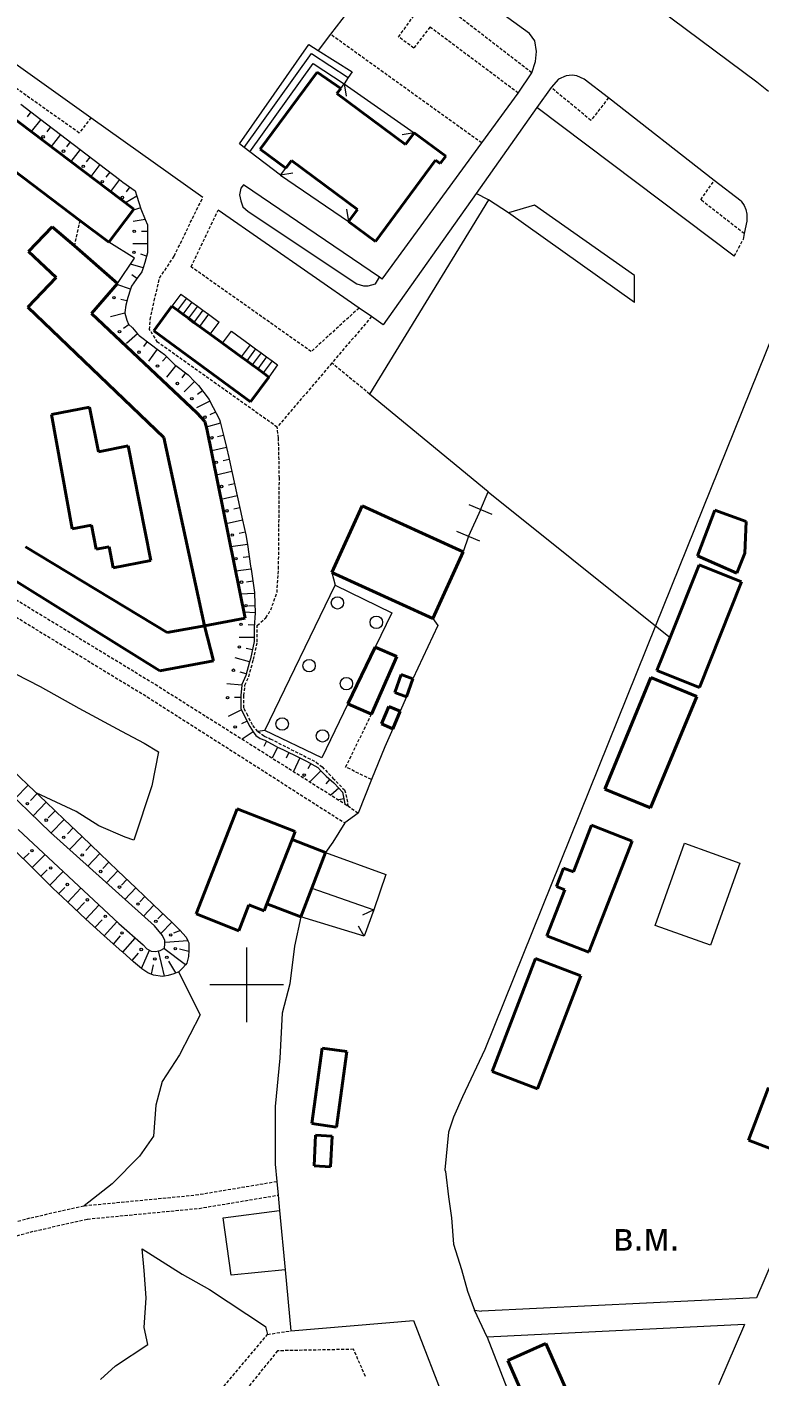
# Model space of a CAD drawing. Extents: x 1000 to 4000, y -5000 to -1000.
# Drawn here: x 1564.6 to 1682.6, y -2863.1 to -2645.7 of the extents above; entities that cross this region are included whole.
import ezdxf
from ezdxf.enums import TextEntityAlignment as Align

# ---------------------------------------------------------------- set-up
doc = ezdxf.new("R2010")
doc.units = 0
doc.header["$MEASUREMENT"] = 0
doc.linetypes.add('DASHED', pattern=[0.75, 0.5, -0.25])
for name, color, linetype in [('1', 7, 'CONTINUOUS'), ('11', 7, 'CONTINUOUS'), ('24', 7, 'CONTINUOUS'), ('37', 7, 'CONTINUOUS'), ('40', 7, 'CONTINUOUS'), ('5', 7, 'CONTINUOUS'), ('6', 7, 'CONTINUOUS'), ('7', 7, 'CONTINUOUS')]:
    doc.layers.add(name, color=color, linetype=linetype)
doc.styles.get("Standard").update_dxf_attribs({"font": 'txt', "height": 0.2})

msp = doc.modelspace()

# ---------------------------------------------------------------- linework, layer by layer
at = {"layer": '1', "color": 253, "linetype": 'Continuous', "lineweight": 0}
for p, q in [((1600, -2806.06), (1600, -2794.02)), ((1605.96, -2800), (1594.04, -2800))]:
    msp.add_line(p, q, dxfattribs=at)
at = {"layer": '11', "color": 253, "linetype": 'Continuous', "lineweight": 0}
for p, q in [((1581.94, -2682.92), (1577.81, -2680.36)), ((1579.21, -2686.99), (1581.94, -2682.92)), ((1637.7, -2723.45), (1638.92, -2720.55)), ((1638.92, -2720.55), (1665.89, -2742.18)), ((1639.54, -2724.23), (1635.86, -2722.66)), ((1637.56, -2728.51), (1633.88, -2726.94)), ((1635.72, -2727.72), (1634.88, -2730.22)), ((1665.89, -2742.18), (1668.22, -2744.05)), ((1596.22, -2837.58), (1605.3, -2836.36)), ((1597.52, -2846.82), (1596.22, -2837.58)), ((1606.2, -2845.94), (1597.52, -2846.82))]:
    msp.add_line(p, q, dxfattribs=at)
at = {"layer": '24', "color": 253, "linetype": 'Continuous', "lineweight": 0}
for p, q in [((1574.9, -2660.28), (1508.54, -2613.03)), ((1648.27, -2629.2), (1682.2, -2654.53)), ((1645.56, -2646.74), (1630.34, -2635.54)), ((1620.05, -2638.3), (1613.5, -2646.84)), ((1613.5, -2646.84), (1611.5, -2649.44)), ((1646.41, -2647.89), (1645.56, -2646.74)), ((1646.68, -2649.61), (1646.41, -2647.89)), ((1646.53, -2651.22), (1646.68, -2649.61)), ((1645.94, -2653.04), (1646.53, -2651.22)), ((1643.75, -2656.31), (1645.94, -2653.04)), ((1650.23, -2654.07), (1649.05, -2655.41)), ((1651.49, -2653.51), (1650.23, -2654.07)), ((1652.44, -2653.43), (1651.49, -2653.51)), ((1653.23, -2653.56), (1652.44, -2653.43)), ((1654.41, -2654.06), (1653.23, -2653.56)), ((1658.3, -2657.09), (1654.41, -2654.06)), ((1637.87, -2664.36), (1643.75, -2656.31)), ((1649.05, -2655.41), (1646.78, -2658.62)), ((1682.2, -2654.53), (1684.07, -2656)), ((1646.78, -2658.62), (1636.99, -2672.48)), ((1678.57, -2682.61), (1646.78, -2658.62)), ((1675.36, -2670.4), (1658.3, -2657.09)), ((1592.95, -2673.13), (1574.9, -2660.28)), ((1621.85, -2686.29), (1637.87, -2664.36)), ((1599.04, -2671.64), (1598.83, -2672.71)), ((1599.47, -2671.1), (1599.04, -2671.64)), ((1621.43, -2686), (1599.47, -2671.1)), ((1679.66, -2673.75), (1675.36, -2670.4)), ((1598.83, -2672.71), (1599.04, -2673.68)), ((1599.04, -2673.68), (1599.36, -2674.65)), ((1638.97, -2673.51), (1619.82, -2704.83)), ((1636.99, -2672.48), (1622.02, -2693.67)), ((1638.97, -2673.51), (1636.99, -2672.48)), ((1642.2, -2675.64), (1638.97, -2673.51)), ((1679.66, -2673.75), (1680.17, -2674.44)), ((1618.11, -2690.95), (1595.4, -2675.18)), ((1599.36, -2674.65), (1600.22, -2675.41)), ((1600.22, -2675.41), (1617.76, -2687.04)), ((1646.37, -2674.36), (1642.2, -2675.64)), ((1662.47, -2690.04), (1642.2, -2675.64)), ((1662.51, -2685.72), (1646.37, -2674.36)), ((1680.17, -2674.44), (1680.42, -2675.09)), ((1680.42, -2675.09), (1680.58, -2675.82)), ((1680.58, -2675.82), (1680.58, -2676.96)), ((1680.58, -2676.96), (1680.19, -2678.97)), ((1680.19, -2678.97), (1680.01, -2679.89)), ((1620.78, -2687.04), (1621.43, -2686)), ((1621.85, -2686.29), (1621.43, -2686)), ((1662.47, -2690.04), (1662.51, -2685.72)), ((1617.76, -2687.04), (1618.84, -2687.36)), ((1618.84, -2687.36), (1619.59, -2687.36)), ((1619.59, -2687.36), (1620.78, -2687.04)), ((1620.11, -2692.34), (1618.11, -2690.95)), ((1622.02, -2693.67), (1620.11, -2692.34)), ((1686.2, -2691.85), (1665.89, -2742.18)), ((1638.92, -2720.55), (1619.82, -2704.83)), ((1637.7, -2723.45), (1635.72, -2727.72)), ((1613.73, -2733.59), (1614.24, -2735.64)), ((1630, -2740.97), (1630.82, -2742.13)), ((1630.82, -2742.13), (1626.78, -2750.7)), ((1665.89, -2742.18), (1638.37, -2810.42)), ((1625.75, -2753.59), (1624.75, -2755.91)), ((1602.95, -2759.01), (1601.8, -2759.18)), ((1623.57, -2758.74), (1622.29, -2761.66)), ((1622.29, -2761.66), (1620.09, -2766.92)), ((1620.09, -2766.92), (1617.99, -2772.35)), ((1617.99, -2772.35), (1615.81, -2773.92)), ((1615.81, -2773.92), (1613.86, -2777.02)), ((1613.86, -2777.02), (1612.68, -2778.68)), ((1665.81, -2790.46), (1670.55, -2777.21)), ((1670.55, -2777.21), (1679.47, -2780.4)), ((1612.68, -2778.68), (1622.44, -2782.26)), ((1679.47, -2780.4), (1674.74, -2793.65)), ((1622.44, -2782.26), (1620.47, -2787.93)), ((1608.71, -2789.06), (1607.72, -2793.77)), ((1674.74, -2793.65), (1665.81, -2790.46)), ((1607.72, -2793.77), (1606.96, -2799.88)), ((1606.96, -2799.88), (1605.74, -2804.61)), ((1605.74, -2804.61), (1605.33, -2811.85)), ((1638.37, -2810.42), (1634.8, -2818.06)), ((1605.33, -2811.85), (1604.6, -2819.65)), ((1696.88, -2815.98), (1682.18, -2850.47)), ((1634.8, -2818.06), (1633.34, -2821.32)), ((1604.6, -2819.65), (1604.6, -2828.92)), ((1633.34, -2821.32), (1632.53, -2823.76)), ((1632.53, -2823.76), (1631.94, -2829.82)), ((1604.6, -2828.92), (1604.86, -2831.7)), ((1631.94, -2829.82), (1632.04, -2830.1)), ((1632.04, -2830.1), (1632.53, -2834.16)), ((1604.86, -2831.7), (1605.07, -2833.91)), ((1605.07, -2833.91), (1605.3, -2836.36)), ((1632.53, -2834.16), (1633.01, -2837.58)), ((1605.3, -2836.36), (1606.2, -2845.94)), ((1633.01, -2837.58), (1633.34, -2841.8)), ((1633.34, -2841.8), (1634.64, -2845.87)), ((1606.2, -2845.94), (1607.11, -2855.76)), ((1634.64, -2845.87), (1635.6, -2849.4)), ((1635.6, -2849.4), (1636.69, -2852.43)), ((1682.18, -2850.47), (1637.85, -2852.63)), ((1607.11, -2855.76), (1626.89, -2854.11)), ((1626.89, -2854.11), (1636.22, -2878.11)), ((1636.69, -2852.43), (1637.85, -2852.63)), ((1638.74, -2856.77), (1636.69, -2852.43)), ((1680.24, -2854.76), (1638.74, -2856.77)), ((1680.24, -2854.76), (1676.02, -2864.47)), ((1638.74, -2856.77), (1654.21, -2896.38))]:
    msp.add_line(p, q, dxfattribs=at)
at = {"layer": '24', "color": 253, "linetype": 'DASHED', "lineweight": 0}
for p, q in [((1573.02, -2662.75), (1503.49, -2613.5)), ((1645.94, -2653.04), (1623.23, -2635.55)), ((1624.48, -2647.26), (1627, -2643.78)), ((1637.87, -2664.36), (1613.5, -2646.84)), ((1626.93, -2649.06), (1624.48, -2647.26)), ((1629.53, -2645.67), (1626.93, -2649.06)), ((1643.75, -2656.31), (1629.53, -2645.67)), ((1655.47, -2660.73), (1649.05, -2655.41)), ((1658.3, -2657.09), (1655.47, -2660.73)), ((1574.9, -2660.28), (1573.02, -2662.75)), ((1673.16, -2673.5), (1675.36, -2670.4)), ((1590.92, -2677.18), (1592.95, -2673.13)), ((1680.19, -2678.97), (1673.16, -2673.5)), ((1591.03, -2684.3), (1595.4, -2675.18)), ((1573.13, -2676.83), (1572.24, -2680.94)), ((1588.34, -2682.57), (1590.92, -2677.18)), ((1678.57, -2682.61), (1680.01, -2679.89)), ((1585.97, -2686.13), (1588.34, -2682.57)), ((1610.39, -2697.98), (1591.03, -2684.3)), ((1585.11, -2689.79), (1585.97, -2686.13)), ((1584.46, -2692.8), (1585.11, -2689.79)), ((1618.11, -2690.95), (1610.39, -2697.98)), ((1584.36, -2694.41), (1584.46, -2692.8)), ((1620.11, -2692.34), (1613.73, -2699.82)), ((1585.65, -2696.46), (1584.36, -2694.41)), ((1604.91, -2710.15), (1585.65, -2696.46)), ((1613.73, -2699.82), (1604.91, -2710.15)), ((1619.82, -2704.83), (1613.73, -2699.82)), ((1605.14, -2711.9), (1604.91, -2710.15)), ((1605.27, -2718.39), (1605.14, -2711.9)), ((1605.14, -2732.99), (1605.27, -2718.39)), ((1549.97, -2730.11), (1585.25, -2751.58)), ((1548.7, -2732.15), (1583.98, -2753.62)), ((1604.89, -2736.81), (1605.14, -2732.99)), ((1603.87, -2739.61), (1604.89, -2736.81)), ((1601.7, -2742.09), (1603.11, -2740.88)), ((1603.11, -2740.88), (1603.87, -2739.61)), ((1601.7, -2744.76), (1601.7, -2742.09)), ((1601.09, -2747.61), (1601.7, -2744.76)), ((1600.33, -2750.36), (1601.09, -2747.61)), ((1585.25, -2751.58), (1615.8, -2770.84)), ((1599.56, -2753.41), (1599.72, -2751.73)), ((1599.72, -2751.73), (1600.33, -2750.36)), ((1583.98, -2753.62), (1615.81, -2773.92)), ((1599.56, -2755.39), (1599.56, -2753.41)), ((1600.17, -2756.62), (1599.56, -2755.39)), ((1615.95, -2764.92), (1620.14, -2756.39)), ((1600.94, -2758.14), (1600.17, -2756.62)), ((1601.8, -2759.18), (1600.94, -2758.14)), ((1601.8, -2759.18), (1602.83, -2759.93)), ((1602.83, -2759.93), (1603.8, -2760.37)), ((1603.8, -2760.37), (1611.2, -2764.13)), ((1611.2, -2764.13), (1612.16, -2764.9)), ((1612.16, -2764.9), (1613.89, -2766.69)), ((1620.09, -2766.92), (1615.95, -2764.92)), ((1613.89, -2766.69), (1615.77, -2768.62)), ((1615.77, -2768.62), (1616.16, -2770.07)), ((1615.8, -2770.84), (1616.3, -2771.16)), ((1616.16, -2770.07), (1616.3, -2771.16)), ((1616.3, -2771.16), (1617.99, -2772.35)), ((1591.79, -2833.88), (1604.86, -2831.7)), ((1573.82, -2835.61), (1591.79, -2833.88)), ((1592.33, -2836.04), (1605.07, -2833.91)), ((1565.21, -2837.55), (1573.82, -2835.61)), ((1574.36, -2837.76), (1592.33, -2836.04)), ((1549.35, -2841.72), (1565.21, -2837.55)), ((1565.75, -2839.7), (1574.36, -2837.76)), ((1549.89, -2843.88), (1565.75, -2839.7)), ((1588.62, -2873.91), (1603.37, -2856.35)), ((1603.37, -2856.35), (1607.11, -2855.76)), ((1604.98, -2858.99), (1597.85, -2867.8)), ((1617.22, -2858.75), (1604.98, -2858.99)), ((1619.14, -2863.12), (1617.22, -2858.75))]:
    msp.add_line(p, q, dxfattribs=at)
at = {"layer": '37', "color": 253, "linetype": 'Continuous', "lineweight": 0}
for p, q in [((1563.63, -2658.12), (1566.81, -2660.55)), ((1565.22, -2659.33), (1564.61, -2660.13)), ((1566.81, -2660.55), (1565.3, -2662.53)), ((1566.81, -2660.55), (1569.99, -2662.98)), ((1568.4, -2661.76), (1567.79, -2662.56)), ((1569.99, -2662.98), (1568.49, -2664.94)), ((1569.99, -2662.98), (1573.16, -2665.41)), ((1571.58, -2664.19), (1570.97, -2664.99)), ((1573.16, -2665.41), (1571.68, -2667.35)), ((1573.16, -2665.41), (1576.34, -2667.84)), ((1574.75, -2666.62), (1574.15, -2667.41)), ((1576.34, -2667.84), (1574.87, -2669.76)), ((1576.34, -2667.84), (1579.52, -2670.26)), ((1577.93, -2669.05), (1577.33, -2669.84)), ((1579.52, -2670.26), (1578.06, -2672.17)), ((1579.52, -2670.26), (1580.06, -2670.68)), ((1580.06, -2670.68), (1582.04, -2672.05)), ((1581.15, -2671.43), (1580.58, -2672.25)), ((1582.32, -2672.92), (1580.5, -2674.01)), ((1582.04, -2672.05), (1582.32, -2672.92)), ((1582.32, -2672.92), (1582.96, -2674.95)), ((1582.92, -2674.82), (1581.7, -2675.21)), ((1582.96, -2674.95), (1583.67, -2676.68)), ((1583.67, -2676.68), (1581.7, -2677.03)), ((1583.67, -2676.68), (1584.03, -2677.55)), ((1584.03, -2677.55), (1584.03, -2679.53)), ((1584.03, -2678.61), (1583.03, -2678.61)), ((1584.03, -2679.53), (1584.03, -2680.61)), ((1584.03, -2680.61), (1581.63, -2680.61)), ((1583.88, -2682.59), (1582.92, -2682.3)), ((1584.03, -2682.08), (1583.57, -2683.61)), ((1584.03, -2680.61), (1584.03, -2682.08)), ((1583.3, -2684.5), (1581.29, -2683.9)), ((1583.3, -2684.5), (1583.12, -2685.13)), ((1583.57, -2683.61), (1583.3, -2684.5)), ((1582.2, -2686.35), (1581.44, -2687.42)), ((1582.31, -2686.21), (1581.51, -2685.61)), ((1583.12, -2685.13), (1582.2, -2686.35)), ((1581.28, -2687.9), (1579.07, -2687.16)), ((1581.28, -2687.9), (1580.83, -2689.26)), ((1581.44, -2687.42), (1581.28, -2687.9)), ((1580.69, -2689.81), (1579.72, -2689.57)), ((1580.52, -2690.48), (1580.37, -2691.7)), ((1580.83, -2689.26), (1580.52, -2690.48)), ((1580.39, -2691.78), (1578.06, -2692.36)), ((1580.37, -2691.7), (1580.39, -2691.78)), ((1580.39, -2691.78), (1580.67, -2692.92)), ((1580.67, -2692.92), (1580.98, -2693.53)), ((1581.08, -2693.63), (1580.13, -2694.23)), ((1582.43, -2695.1), (1580.62, -2696.68)), ((1580.98, -2693.53), (1581.59, -2694.14)), ((1581.59, -2694.14), (1582.43, -2695.1)), ((1582.43, -2695.1), (1582.66, -2695.36)), ((1582.66, -2695.36), (1584.64, -2696.89)), ((1583.97, -2696.37), (1583.36, -2697.16)), ((1585.58, -2697.56), (1584.18, -2699.51)), ((1584.64, -2696.89), (1585.58, -2697.56)), ((1585.58, -2697.56), (1586.78, -2698.42)), ((1587.15, -2698.79), (1586.44, -2699.49)), ((1586.78, -2698.42), (1588.45, -2700.1)), ((1588.57, -2700.19), (1587.1, -2702.09)), ((1588.45, -2700.1), (1588.57, -2700.19)), ((1588.57, -2700.19), (1590.57, -2701.74)), ((1590.15, -2701.41), (1589.54, -2702.2)), ((1590.57, -2701.74), (1591.61, -2702.78)), ((1591.61, -2702.78), (1589.91, -2704.47)), ((1591.61, -2702.78), (1592.25, -2703.42)), ((1592.9, -2704.3), (1592.09, -2704.89)), ((1592.25, -2703.42), (1593.93, -2705.71)), ((1594.05, -2705.94), (1591.92, -2707.05)), ((1593.93, -2705.71), (1594.05, -2705.94)), ((1594.05, -2705.94), (1595.61, -2708.91)), ((1594.97, -2707.71), (1594.09, -2708.17)), ((1595.77, -2709.53), (1593.5, -2710.14)), ((1595.61, -2708.91), (1595.77, -2709.53)), ((1595.77, -2709.53), (1596.22, -2711.21)), ((1596.28, -2711.47), (1595.31, -2711.7)), ((1596.22, -2711.21), (1596.74, -2713.41)), ((1596.74, -2713.41), (1594.41, -2713.97)), ((1596.74, -2713.41), (1597.13, -2715.02)), ((1597.13, -2715.02), (1597.63, -2717.31)), ((1597.63, -2717.31), (1595.08, -2717.87)), ((1597.2, -2715.36), (1596.23, -2715.57)), ((1597.63, -2717.31), (1598.49, -2721.22)), ((1598.06, -2719.26), (1597.09, -2719.48)), ((1598.49, -2721.22), (1595.88, -2721.79)), ((1598.49, -2721.22), (1599.35, -2725.12)), ((1598.92, -2723.17), (1597.94, -2723.39)), ((1599.35, -2725.12), (1596.68, -2725.71)), ((1599.35, -2725.12), (1599.87, -2727.5)), ((1599.78, -2727.08), (1598.8, -2727.29)), ((1599.87, -2727.5), (1600.11, -2729.05)), ((1600.11, -2729.05), (1597.44, -2729.45)), ((1600.11, -2729.05), (1600.63, -2732.54)), ((1600.41, -2731.03), (1599.42, -2731.18)), ((1600.63, -2732.54), (1600.7, -2733.01)), ((1600.7, -2733.01), (1598.24, -2733.36)), ((1600.7, -2733.01), (1601.24, -2736.82)), ((1600.98, -2734.99), (1599.99, -2735.13)), ((1601.24, -2736.82), (1601.25, -2736.97)), ((1601.25, -2736.97), (1598.99, -2737.04)), ((1601.32, -2738.97), (1600.32, -2739)), ((1601.25, -2736.97), (1601.35, -2740.06)), ((1601.35, -2740.06), (1599.59, -2739.95)), ((1601.35, -2740.06), (1601.2, -2742.45)), ((1601.23, -2742.05), (1600.23, -2741.99)), ((1601.2, -2742.45), (1601.2, -2744.05)), ((1601.2, -2744.05), (1598.8, -2744.05)), ((1601.2, -2744.7), (1600.6, -2747.49)), ((1601.2, -2744.05), (1601.2, -2744.7)), ((1600.47, -2747.97), (1598.16, -2747.33)), ((1600.92, -2746.02), (1599.94, -2745.81)), ((1600.6, -2747.49), (1600.47, -2747.97)), ((1599.93, -2749.9), (1598.97, -2749.63)), ((1600.47, -2747.97), (1599.86, -2750.19)), ((1599.21, -2751.75), (1596.82, -2751.53)), ((1599.21, -2751.75), (1599.06, -2753.39)), ((1599.23, -2751.6), (1599.21, -2751.75)), ((1599.86, -2750.19), (1599.23, -2751.6)), ((1599.06, -2753.74), (1598.06, -2753.74)), ((1599.06, -2753.39), (1599.06, -2755.51)), ((1599.17, -2755.72), (1597.02, -2756.79)), ((1599.06, -2755.51), (1599.17, -2755.72)), ((1599.17, -2755.72), (1599.73, -2756.84)), ((1600.06, -2757.51), (1599.17, -2757.96)), ((1599.73, -2756.84), (1600.5, -2758.39)), ((1600.5, -2758.39), (1601.06, -2759.24)), ((1601.06, -2759.24), (1599.28, -2760.43)), ((1601.06, -2759.24), (1601.46, -2759.84)), ((1601.46, -2759.84), (1602.17, -2760.32)), ((1602.17, -2760.32), (1602.92, -2760.59)), ((1603.22, -2760.75), (1602.75, -2761.63)), ((1602.92, -2760.59), (1604.6, -2761.5)), ((1604.99, -2761.7), (1604.1, -2763.47)), ((1604.6, -2761.5), (1604.99, -2761.7)), ((1604.99, -2761.7), (1605.82, -2762.11)), ((1605.82, -2762.11), (1608.59, -2763.44)), ((1606.78, -2762.58), (1606.35, -2763.48)), ((1561.9, -2765.05), (1564.79, -2767.82)), ((1608.59, -2763.44), (1607.54, -2765.63)), ((1608.59, -2763.44), (1609.63, -2763.95)), ((1609.63, -2763.95), (1611.46, -2765.01)), ((1610.36, -2764.37), (1609.85, -2765.23)), ((1611.46, -2765.01), (1611.97, -2765.52)), ((1568.39, -2775.46), (1559.77, -2767.14)), ((1611.97, -2765.52), (1610.19, -2767.3)), ((1611.97, -2765.52), (1612.83, -2766.39)), ((1613.42, -2766.9), (1612.76, -2767.65)), ((1612.83, -2766.39), (1614.05, -2767.46)), ((1564.79, -2767.82), (1562.72, -2769.99)), ((1564.79, -2767.82), (1567.68, -2770.58)), ((1566.24, -2769.2), (1565.18, -2770.31)), ((1614.83, -2768.32), (1613.58, -2769.44)), ((1614.05, -2767.46), (1614.83, -2768.32)), ((1614.83, -2768.32), (1615.43, -2768.98)), ((1615.43, -2768.98), (1615.8, -2770.84)), ((1567.68, -2770.58), (1565.6, -2772.76)), ((1567.68, -2770.58), (1570.58, -2773.35)), ((1615.64, -2770.07), (1614.83, -2770.23)), ((1569.13, -2771.97), (1568.02, -2773.12)), ((1570.58, -2773.35), (1568.48, -2775.54)), ((1570.58, -2773.35), (1573.47, -2776.11)), ((1563.2, -2774.99), (1579.42, -2790.16)), ((1585.13, -2790.53), (1568.39, -2775.46)), ((1572.02, -2774.73), (1571.11, -2775.69)), ((1573.47, -2776.11), (1571.45, -2778.22)), ((1573.47, -2776.11), (1576.36, -2778.88)), ((1574.91, -2777.49), (1574.06, -2778.39)), ((1565.42, -2781.12), (1562.59, -2778.3)), ((1564.01, -2779.71), (1564.93, -2778.78)), ((1565.42, -2781.12), (1567.51, -2779.02)), ((1576.36, -2778.88), (1574.43, -2780.89)), ((1576.36, -2778.88), (1579.25, -2781.64)), ((1577.8, -2780.26), (1576.83, -2781.27)), ((1568.26, -2783.94), (1565.42, -2781.12)), ((1566.84, -2782.53), (1567.87, -2781.5)), ((1568.26, -2783.94), (1570.43, -2781.76)), ((1579.25, -2781.64), (1577.4, -2783.57)), ((1579.25, -2781.64), (1582.14, -2784.41)), ((1568.76, -2784.44), (1568.26, -2783.94)), ((1571.17, -2786.69), (1568.76, -2784.44)), ((1569.68, -2785.35), (1570.69, -2784.33)), ((1571.17, -2786.69), (1573.29, -2784.42)), ((1580.69, -2783.03), (1579.81, -2783.95)), ((1582.14, -2784.41), (1580.38, -2786.25)), ((1582.14, -2784.41), (1585.03, -2787.17)), ((1574.09, -2789.42), (1571.17, -2786.69)), ((1572.63, -2788.06), (1573.87, -2786.73)), ((1583.58, -2785.79), (1582.79, -2786.62)), ((1574.09, -2789.42), (1576.21, -2787.15)), ((1585.03, -2787.17), (1583.35, -2788.93)), ((1585.03, -2787.17), (1587.92, -2789.94)), ((1586.47, -2788.55), (1585.69, -2789.37)), ((1575.78, -2791), (1574.09, -2789.42)), ((1575.55, -2790.79), (1576.72, -2789.54)), ((1577.04, -2792.12), (1575.78, -2791)), ((1577.04, -2792.12), (1579.07, -2789.84)), ((1579.42, -2790.16), (1583.31, -2793.59)), ((1586.43, -2792.06), (1585.13, -2790.53)), ((1587.92, -2789.94), (1586.18, -2791.76)), ((1587.92, -2789.94), (1589.23, -2791.19)), ((1589.32, -2791.27), (1588.19, -2791.71)), ((1589.23, -2791.19), (1590.23, -2792.34)), ((1579.89, -2794.67), (1577.04, -2792.12)), ((1578.53, -2793.45), (1579.69, -2792.14)), ((1580.03, -2794.78), (1582.05, -2792.48)), ((1586.81, -2792.9), (1586.43, -2792.06)), ((1586.74, -2794.12), (1586.81, -2793.43)), ((1586.81, -2793.43), (1586.81, -2792.9)), ((1590.52, -2792.93), (1586.84, -2793.22)), ((1590.23, -2792.34), (1590.52, -2792.93)), ((1590.52, -2792.93), (1590.68, -2793.25)), ((1590.68, -2793.25), (1590.68, -2794.48)), ((1580.03, -2794.78), (1579.89, -2794.67)), ((1581.76, -2796.31), (1580.03, -2794.78)), ((1581.53, -2796.1), (1582.56, -2794.93)), ((1583.06, -2797.39), (1584.35, -2794.43)), ((1583.31, -2793.59), (1583.91, -2794.2)), ((1583.91, -2794.2), (1584.6, -2794.58)), ((1584.6, -2794.58), (1585.29, -2794.65)), ((1585.29, -2794.65), (1586.05, -2794.5)), ((1586.75, -2798.62), (1585.78, -2794.55)), ((1586.05, -2794.5), (1586.74, -2794.12)), ((1590.16, -2796.78), (1586.67, -2794.16)), ((1590.68, -2794.66), (1589.18, -2794.28)), ((1590.61, -2795.47), (1590.38, -2796.54)), ((1590.68, -2794.48), (1590.61, -2795.47)), ((1583.06, -2797.39), (1581.76, -2796.31)), ((1583.13, -2797.45), (1583.06, -2797.39)), ((1584.05, -2798.06), (1583.13, -2797.45)), ((1584.67, -2798.32), (1585, -2796.8)), ((1588.6, -2798.09), (1587.46, -2796.22)), ((1589.69, -2797.3), (1589.08, -2797.91)), ((1590.16, -2796.78), (1589.69, -2797.3)), ((1590.38, -2796.54), (1590.16, -2796.78)), ((1584.96, -2798.45), (1584.05, -2798.06)), ((1586.41, -2798.68), (1584.96, -2798.45)), ((1586.75, -2798.62), (1586.41, -2798.68)), ((1587.33, -2798.52), (1586.75, -2798.62)), ((1588.24, -2798.22), (1587.33, -2798.52)), ((1589.08, -2797.91), (1588.24, -2798.22))]:
    msp.add_line(p, q, dxfattribs=at)
for centre in [(1567.2, -2663.36), (1570.48, -2665.68), (1573.66, -2668.11), (1576.73, -2670.59), (1579.97, -2673.14), (1581.88, -2678.6), (1581.83, -2681.97), (1578.61, -2689.29), (1579.51, -2694.77), (1582.66, -2698.07), (1585.63, -2700.3), (1588.84, -2703.11), (1591.17, -2705.57), (1593.28, -2708.54), (1594.4, -2711.86), (1595.11, -2715.81), (1595.97, -2719.72), (1596.83, -2723.63), (1597.68, -2727.53), (1598.28, -2731.34), (1599.17, -2735.13), (1599.9, -2738.93), (1599.09, -2741.91), (1598.82, -2745.57), (1597.87, -2749.32), (1596.92, -2753.74), (1598.14, -2758.46), (1609.27, -2766.22), (1564.67, -2770.81), (1567.7, -2773.48), (1570.52, -2776.26), (1565.4, -2778.41), (1573.5, -2779.09), (1568.43, -2781.18), (1576.48, -2781.76), (1571.09, -2783.85), (1579.51, -2784.27), (1574.33, -2786.32), (1582.48, -2787), (1577.21, -2788.99), (1585.36, -2789.78), (1579.92, -2791.66), (1587.76, -2791.98), (1583.01, -2794.33), (1587.13, -2795.59), (1588.49, -2794.18), (1585.2, -2795.85)]:
    msp.add_circle(centre, 0.2, dxfattribs=at)
at = {"layer": '40', "color": 253, "linetype": 'Continuous', "lineweight": 0}
for p, q in [((1560.76, -2748.89), (1566.7, -2751.94)), ((1566.7, -2751.94), (1572.96, -2755.45)), ((1572.96, -2755.45), (1579.82, -2759.12)), ((1579.82, -2759.12), (1583.48, -2761.1)), ((1583.48, -2761.1), (1585.77, -2762.48)), ((1585.77, -2762.48), (1584.7, -2767.97)), ((1572.5, -2772.1), (1566.1, -2769.07)), ((1584.7, -2767.97), (1581.8, -2776.68)), ((1576.16, -2774.39), (1572.5, -2772.1)), ((1580.43, -2776.22), (1576.16, -2774.39)), ((1581.8, -2776.68), (1580.43, -2776.22)), ((1592.52, -2804.86), (1589.08, -2797.91)), ((1592.52, -2804.86), (1589.15, -2811.31)), ((1589.15, -2811.31), (1586.4, -2815.58)), ((1586.4, -2815.58), (1585.34, -2819.4)), ((1585.34, -2819.4), (1585.01, -2824.38)), ((1585.01, -2824.38), (1582.75, -2827.64)), ((1582.75, -2827.64), (1578.33, -2832.06)), ((1578.33, -2832.06), (1573.82, -2835.61)), ((1583.49, -2846.05), (1583.18, -2842.54)), ((1583.18, -2842.54), (1589.59, -2846.66)), ((1583.79, -2850.48), (1583.49, -2846.05)), ((1589.59, -2846.66), (1594.01, -2849.11)), ((1594.01, -2849.11), (1603.01, -2855.06)), ((1583.49, -2855.22), (1583.79, -2850.48)), ((1584.1, -2857.96), (1583.49, -2855.22)), ((1603.01, -2855.06), (1603.37, -2856.35)), ((1578.84, -2861.43), (1584.1, -2857.96)), ((1576.43, -2863.6), (1578.84, -2861.43))]:
    msp.add_line(p, q, dxfattribs=at)
at = {"layer": '6', "color": 253, "linetype": 'Continuous', "lineweight": 40}
for p, q in [((1517.86, -2626.7), (1581.84, -2675.02)), ((1573.13, -2676.83), (1513.83, -2632.04)), ((1602.17, -2665.37), (1611.34, -2652.96)), ((1611.34, -2652.96), (1615.16, -2655.59)), ((1615.16, -2655.59), (1614.55, -2656.4)), ((1614.55, -2656.4), (1625.62, -2664.6)), ((1625.62, -2664.6), (1627.01, -2662.73)), ((1627.01, -2662.73), (1632.08, -2666.48)), ((1606.3, -2668.43), (1602.17, -2665.37)), ((1607.21, -2667.19), (1606.3, -2668.43)), ((1617.85, -2675.06), (1607.21, -2667.19)), ((1630.43, -2667.11), (1620.74, -2680.21)), ((1631.19, -2667.67), (1630.43, -2667.11)), ((1632.08, -2666.48), (1631.19, -2667.67)), ((1581.84, -2675.02), (1577.81, -2680.36)), ((1616.41, -2677.01), (1617.85, -2675.06)), ((1568.67, -2677.85), (1564.86, -2681.86)), ((1572.24, -2680.94), (1568.67, -2677.85)), ((1577.81, -2680.36), (1573.13, -2676.83)), ((1620.74, -2680.21), (1616.41, -2677.01)), ((1564.86, -2681.86), (1569.31, -2686.05)), ((1579.21, -2686.99), (1572.24, -2680.94)), ((1569.31, -2686.05), (1564.73, -2690.83)), ((1575.02, -2691.82), (1579.21, -2686.99)), ((1564.73, -2690.83), (1586.64, -2711.84)), ((1585.04, -2694.65), (1587.95, -2690.66)), ((1587.95, -2690.66), (1588.84, -2691.31)), ((1592.04, -2707.89), (1575.02, -2691.82)), ((1588.84, -2691.31), (1589.73, -2691.96)), ((1589.73, -2691.96), (1590.62, -2692.61)), ((1590.62, -2692.61), (1591.51, -2693.26)), ((1591.51, -2693.26), (1592.39, -2693.91)), ((1600.63, -2706.06), (1585.04, -2694.65)), ((1592.39, -2693.91), (1594.14, -2695.18)), ((1594.14, -2695.18), (1596.12, -2696.63)), ((1596.12, -2696.63), (1599.11, -2698.82)), ((1599.11, -2698.82), (1600, -2699.47)), ((1600, -2699.47), (1600.89, -2700.12)), ((1603.55, -2702.07), (1600.63, -2706.06)), ((1600.89, -2700.12), (1601.78, -2700.77)), ((1601.78, -2700.77), (1602.66, -2701.42)), ((1602.66, -2701.42), (1603.55, -2702.07)), ((1568.56, -2708.09), (1574.68, -2706.92)), ((1571.89, -2726.54), (1568.56, -2708.09)), ((1574.68, -2706.92), (1576.12, -2714.13)), ((1593.24, -2709.23), (1592.04, -2707.89)), ((1593.56, -2710.44), (1593.24, -2709.23)), ((1599.78, -2740.91), (1593.56, -2710.44)), ((1586.64, -2711.84), (1593.23, -2742.18)), ((1576.12, -2714.13), (1580.89, -2713.18)), ((1580.89, -2713.18), (1584.57, -2731.63)), ((1613.73, -2733.59), (1618.61, -2722.84)), ((1618.61, -2722.84), (1634.88, -2730.22)), ((1672.64, -2730.87), (1675.44, -2723.55)), ((1675.44, -2723.55), (1680.49, -2725.38)), ((1574.99, -2725.92), (1571.89, -2726.54)), ((1575.77, -2729.83), (1574.99, -2725.92)), ((1680.49, -2725.38), (1680.28, -2730.44)), ((1564.38, -2729.45), (1587.2, -2743.26)), ((1577.83, -2729.42), (1575.77, -2729.83)), ((1578.51, -2732.84), (1577.83, -2729.42)), ((1634.88, -2730.22), (1630, -2740.97)), ((1584.57, -2731.63), (1578.51, -2732.84)), ((1668.22, -2744.05), (1672.89, -2732.34)), ((1678.99, -2733.67), (1672.64, -2730.87)), ((1672.89, -2732.34), (1679.74, -2735.07)), ((1680.28, -2730.44), (1678.99, -2733.67)), ((1585.99, -2749.43), (1561.33, -2734.03)), ((1630, -2740.97), (1613.73, -2733.59)), ((1679.74, -2735.07), (1672.96, -2752.09)), ((1593.23, -2742.18), (1599.78, -2740.91)), ((1587.2, -2743.26), (1593.23, -2742.18)), ((1593.23, -2742.18), (1594.63, -2747.78)), ((1616.32, -2754.72), (1620.73, -2745.58)), ((1620.73, -2745.58), (1624.21, -2747.1)), ((1666.11, -2749.36), (1668.22, -2744.05)), ((1594.63, -2747.78), (1585.99, -2749.43)), ((1624.21, -2747.1), (1620.14, -2756.39)), ((1672.96, -2752.09), (1666.11, -2749.36)), ((1623.87, -2752.92), (1624.89, -2750.03)), ((1624.89, -2750.03), (1626.78, -2750.7)), ((1626.78, -2750.7), (1625.75, -2753.59)), ((1657.71, -2768.47), (1665.14, -2750.48)), ((1665.14, -2750.48), (1672.53, -2753.53)), ((1625.75, -2753.59), (1623.87, -2752.92)), ((1672.53, -2753.53), (1665.1, -2771.52)), ((1620.14, -2756.39), (1616.32, -2754.72)), ((1621.72, -2757.97), (1622.89, -2755.14)), ((1622.89, -2755.14), (1624.75, -2755.91)), ((1624.75, -2755.91), (1623.57, -2758.74)), ((1623.57, -2758.74), (1621.72, -2757.97)), ((1665.1, -2771.52), (1657.71, -2768.47)), ((1591.86, -2788.6), (1598.49, -2771.65)), ((1598.49, -2771.65), (1607.82, -2775.3)), ((1607.82, -2775.3), (1607.32, -2776.58)), ((1652.64, -2781.83), (1655.58, -2774.31)), ((1655.58, -2774.31), (1662.11, -2776.87)), ((1607.32, -2776.58), (1603.25, -2786.99)), ((1612.68, -2778.68), (1607.32, -2776.58)), ((1662.11, -2776.87), (1655.12, -2794.75)), ((1610.48, -2784.44), (1612.68, -2778.68)), ((1649.91, -2784.19), (1651.07, -2781.22)), ((1651.07, -2781.22), (1652.64, -2781.83)), ((1608.71, -2789.06), (1610.48, -2784.44)), ((1648.36, -2792.11), (1651.25, -2784.72)), ((1651.25, -2784.72), (1649.91, -2784.19)), ((1598.73, -2791.29), (1591.86, -2788.6)), ((1600.36, -2787.14), (1598.73, -2791.29)), ((1602.81, -2788.1), (1600.36, -2787.14)), ((1603.25, -2786.99), (1602.81, -2788.1)), ((1603.25, -2786.99), (1608.71, -2789.06)), ((1655.12, -2794.75), (1648.36, -2792.11)), ((1639.56, -2813.99), (1646.55, -2795.78)), ((1646.55, -2795.78), (1653.84, -2798.58)), ((1653.84, -2798.58), (1646.85, -2816.79)), ((1610.5, -2822.38), (1612.19, -2810.21)), ((1612.19, -2810.21), (1616.16, -2810.76)), ((1616.16, -2810.76), (1614.48, -2822.93)), ((1646.85, -2816.79), (1639.56, -2813.99)), ((1680.85, -2825.07), (1684.08, -2816.56)), ((1614.48, -2822.93), (1610.5, -2822.38)), ((1610.86, -2829.19), (1611.1, -2824.25)), ((1611.1, -2824.25), (1613.76, -2824.38)), ((1613.76, -2824.38), (1613.52, -2829.32)), ((1687.05, -2827.42), (1680.85, -2825.07)), ((1613.52, -2829.32), (1610.86, -2829.19)), ((1642.07, -2860.56), (1648.19, -2857.83)), ((1648.19, -2857.83), (1651.74, -2865.8)), ((1645.62, -2868.53), (1642.07, -2860.56))]:
    msp.add_line(p, q, dxfattribs=at)
at = {"layer": '7', "color": 253, "linetype": 'Continuous', "lineweight": 0}
for p, q in [((1598.84, -2664.48), (1610.02, -2648.5)), ((1599.59, -2665.06), (1610.44, -2649.93)), ((1610.02, -2648.5), (1611.5, -2649.44)), ((1610.44, -2649.93), (1616.37, -2653.83)), ((1611.5, -2649.44), (1616.98, -2652.91)), ((1600.52, -2665.78), (1610.73, -2651.55)), ((1610.73, -2651.55), (1615.72, -2654.82)), ((1616.37, -2653.83), (1615.72, -2654.82)), ((1616.98, -2652.91), (1616.37, -2653.83)), ((1615.16, -2655.59), (1615.72, -2654.82)), ((1615.72, -2654.82), (1616.01, -2656.8)), ((1615.72, -2654.82), (1627.01, -2662.73)), ((1627.01, -2662.73), (1625.04, -2663.07)), ((1599.59, -2665.06), (1598.84, -2664.48)), ((1600.52, -2665.78), (1599.59, -2665.06)), ((1605.46, -2669.57), (1600.52, -2665.78)), ((1605.46, -2669.57), (1606.3, -2668.43)), ((1607.43, -2669.22), (1605.46, -2669.57)), ((1605.46, -2669.57), (1616.41, -2677.01)), ((1616.11, -2675.03), (1616.41, -2677.01)), ((1589.39, -2688.7), (1587.95, -2690.66)), ((1589.39, -2688.7), (1590.28, -2689.35)), ((1590.28, -2689.35), (1588.84, -2691.31)), ((1591.16, -2690), (1589.73, -2691.96)), ((1590.28, -2689.35), (1591.16, -2690)), ((1592.05, -2690.65), (1590.62, -2692.61)), ((1591.16, -2690), (1592.05, -2690.65)), ((1592.05, -2690.65), (1592.94, -2691.3)), ((1592.94, -2691.3), (1591.51, -2693.26)), ((1593.83, -2691.95), (1592.39, -2693.91)), ((1592.94, -2691.3), (1593.83, -2691.95)), ((1593.83, -2691.95), (1595.57, -2693.22)), ((1594.14, -2695.18), (1595.57, -2693.22)), ((1596.12, -2696.63), (1597.55, -2694.67)), ((1597.55, -2694.67), (1600.55, -2696.86)), ((1600.55, -2696.86), (1599.11, -2698.82)), ((1601.43, -2697.51), (1600, -2699.47)), ((1600.55, -2696.86), (1601.43, -2697.51)), ((1601.43, -2697.51), (1602.32, -2698.16)), ((1602.32, -2698.16), (1600.89, -2700.12)), ((1603.21, -2698.81), (1601.78, -2700.77)), ((1602.32, -2698.16), (1603.21, -2698.81)), ((1604.1, -2699.46), (1602.66, -2701.42)), ((1603.21, -2698.81), (1604.1, -2699.46)), ((1604.1, -2699.46), (1604.99, -2700.11)), ((1604.99, -2700.11), (1603.55, -2702.07)), ((1602.95, -2759.01), (1614.24, -2735.64)), ((1614.24, -2735.64), (1623.4, -2740.07)), ((1623.4, -2740.07), (1620.73, -2745.58)), ((1616.32, -2754.72), (1612.11, -2763.43)), ((1612.11, -2763.43), (1602.95, -2759.01)), ((1610.48, -2784.44), (1620.47, -2787.93)), ((1618.95, -2792.2), (1608.71, -2789.06)), ((1620.47, -2787.93), (1618.67, -2788.8)), ((1620.47, -2787.93), (1618.95, -2792.2)), ((1618.95, -2792.2), (1618.03, -2790.57))]:
    msp.add_line(p, q, dxfattribs=at)
for centre in [(1614.63, -2738.47), (1620.89, -2741.6), (1610.06, -2748.59), (1616.07, -2751.48), (1605.72, -2757.98), (1612.22, -2759.91)]:
    msp.add_circle(centre, 1, dxfattribs=at)

# ---------------------------------------------------------------- texts
at = {"layer": '5', "color": 253, "linetype": 'Continuous', "lineweight": 0}
msp.add_text('в.м.', height=4.5, dxfattribs=at).set_placement((1664.45, -2840.59), align=Align.MIDDLE)

doc.saveas('drawing.dxf')
